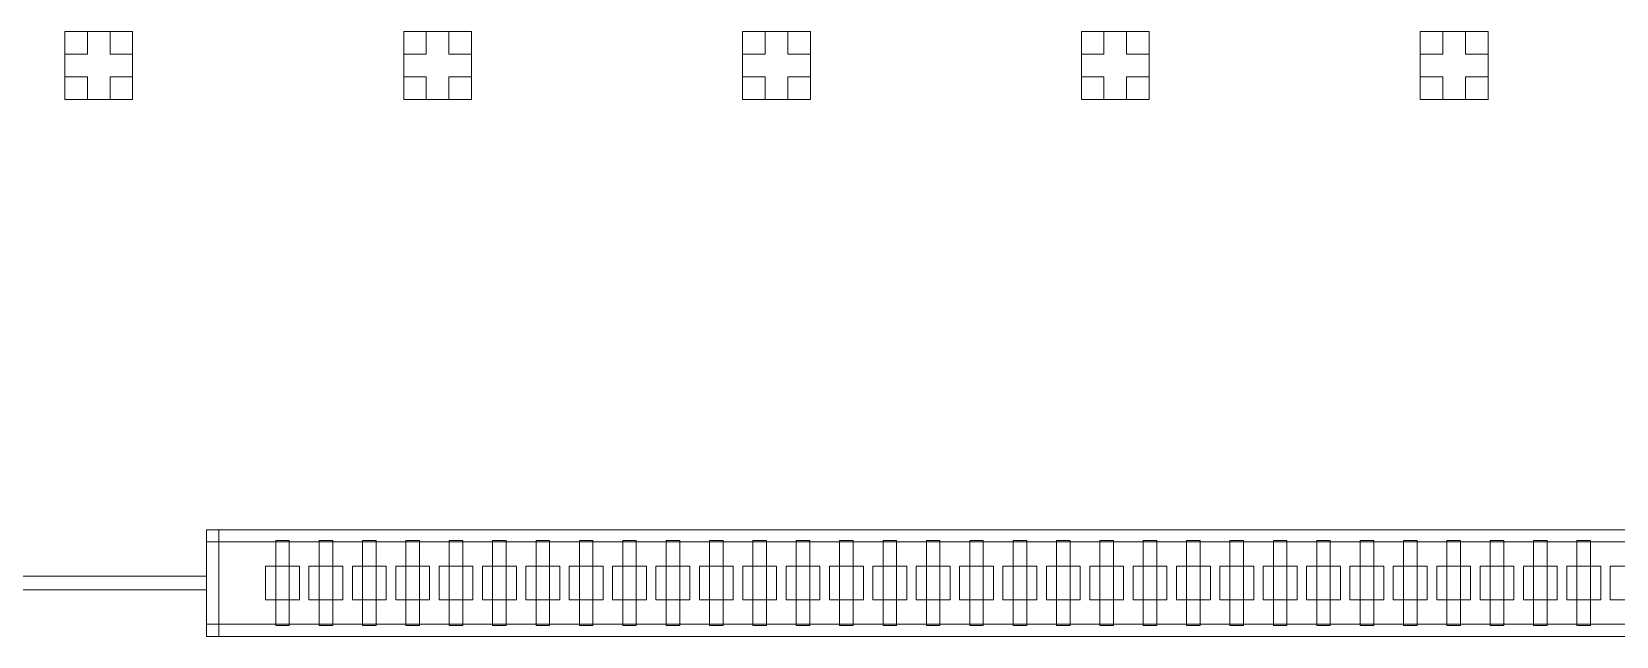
# Model space of a CAD drawing. Header units: millimetres. Extents: x 162451 to 197951, y 56048 to 71985.
# Drawn here: x 174706 to 186397, y 67519 to 71981 of the extents above; entities that cross this region are included whole.
import ezdxf

# ---------------------------------------------------------------- set-up
doc = ezdxf.new("R2010")
doc.units = ezdxf.units.MM
doc.layers.add('CONTROL', color=5, linetype='Continuous', lineweight=5)
doc.layers.add('FLOW', color=6, linetype='Continuous', lineweight=5)

msp = doc.modelspace()

# ---------------------------------------------------------------- linework, layer by layer
at = {"layer": 'CONTROL', "linetype": 'Continuous'}
for points in [[(175117, 71981), (175117, 71814), (174951, 71814), (174951, 71981), (175117, 71981)], [(175451, 71981), (175451, 71814), (175284, 71814), (175284, 71981), (175451, 71981)], [(177617, 71981), (177617, 71814), (177451, 71814), (177451, 71981), (177617, 71981)], [(177951, 71981), (177951, 71814), (177784, 71814), (177784, 71981), (177951, 71981)], [(180117, 71981), (180117, 71814), (179951, 71814), (179951, 71981), (180117, 71981)], [(180451, 71981), (180451, 71814), (180284, 71814), (180284, 71981), (180451, 71981)], [(182617, 71981), (182617, 71814), (182451, 71814), (182451, 71981), (182617, 71981)], [(182951, 71981), (182951, 71814), (182784, 71814), (182784, 71981), (182951, 71981)], [(185117, 71981), (185117, 71814), (184951, 71814), (184951, 71981), (185117, 71981)], [(185451, 71981), (185451, 71814), (185284, 71814), (185284, 71981), (185451, 71981)], [(175117, 71647), (175117, 71481), (174951, 71481), (174951, 71647), (175117, 71647)], [(175451, 71647), (175451, 71481), (175284, 71481), (175284, 71647), (175451, 71647)], [(177617, 71647), (177617, 71481), (177451, 71481), (177451, 71647), (177617, 71647)], [(177951, 71647), (177951, 71481), (177784, 71481), (177784, 71647), (177951, 71647)], [(180117, 71647), (180117, 71481), (179951, 71481), (179951, 71647), (180117, 71647)], [(180451, 71647), (180451, 71481), (180284, 71481), (180284, 71647), (180451, 71647)], [(182617, 71647), (182617, 71481), (182451, 71481), (182451, 71647), (182617, 71647)], [(182951, 71647), (182951, 71481), (182784, 71481), (182784, 71647), (182951, 71647)], [(185117, 71647), (185117, 71481), (184951, 71481), (184951, 71647), (185117, 71647)], [(185451, 71647), (185451, 71481), (185284, 71481), (185284, 71647), (185451, 71647)]]:
    msp.add_lwpolyline(points, close=True, dxfattribs=at)
at = {"layer": 'FLOW', "linetype": 'Continuous'}
for points in [[(175284, 71481), (175284, 71647), (175451, 71647), (175451, 71814), (175284, 71814), (175284, 71981), (175117, 71981), (175117, 71814), (174951, 71814), (174951, 71647), (175117, 71647), (175117, 71481), (175284, 71481)], [(177784, 71481), (177784, 71647), (177951, 71647), (177951, 71814), (177784, 71814), (177784, 71981), (177617, 71981), (177617, 71814), (177451, 71814), (177451, 71647), (177617, 71647), (177617, 71481), (177784, 71481)], [(180284, 71481), (180284, 71647), (180451, 71647), (180451, 71814), (180284, 71814), (180284, 71981), (180117, 71981), (180117, 71814), (179951, 71814), (179951, 71647), (180117, 71647), (180117, 71481), (180284, 71481)], [(182784, 71481), (182784, 71647), (182951, 71647), (182951, 71814), (182784, 71814), (182784, 71981), (182617, 71981), (182617, 71814), (182451, 71814), (182451, 71647), (182617, 71647), (182617, 71481), (182784, 71481)], [(185284, 71481), (185284, 71647), (185451, 71647), (185451, 71814), (185284, 71814), (185284, 71981), (185117, 71981), (185117, 71814), (184951, 71814), (184951, 71647), (185117, 71647), (185117, 71481), (185284, 71481)], [(175996, 68306), (192168, 68306), (192168, 68216), (175996, 68216), (175996, 68306)], [(175996, 68306), (176086, 68306), (176086, 67519), (175996, 67519), (175996, 68306)], [(176507, 68227), (176607, 68227), (176607, 67599), (176507, 67599), (176507, 68213)], [(176827, 68227), (176927, 68227), (176927, 67599), (176827, 67599), (176827, 68227)], [(177147, 68227), (177247, 68227), (177247, 67599), (177147, 67599), (177147, 68227)], [(177467, 68227), (177567, 68227), (177567, 67599), (177467, 67599), (177467, 68227)], [(177787, 68227), (177887, 68227), (177887, 67599), (177787, 67599), (177787, 68227)], [(178107, 68227), (178207, 68227), (178207, 67599), (178107, 67599), (178107, 68227)], [(178427, 68227), (178527, 68227), (178527, 67599), (178427, 67599), (178427, 68227)], [(178747, 68227), (178847, 68227), (178847, 67599), (178747, 67599), (178747, 68227)], [(179067, 68227), (179167, 68227), (179167, 67599), (179067, 67599), (179067, 68227)], [(179387, 68227), (179487, 68227), (179487, 67599), (179387, 67599), (179387, 68227)], [(179707, 68227), (179807, 68227), (179807, 67599), (179707, 67599), (179707, 68227)], [(180027, 68227), (180127, 68227), (180127, 67599), (180027, 67599), (180027, 68227)], [(180347, 68227), (180447, 68227), (180447, 67599), (180347, 67599), (180347, 68227)], [(180667, 68227), (180767, 68227), (180767, 67599), (180667, 67599), (180667, 68227)], [(180987, 68227), (181087, 68227), (181087, 67599), (180987, 67599), (180987, 68227)], [(181307, 68227), (181407, 68227), (181407, 67599), (181307, 67599), (181307, 68227)], [(181627, 68227), (181727, 68227), (181727, 67599), (181627, 67599), (181627, 68227)], [(181947, 68227), (182047, 68227), (182047, 67599), (181947, 67599), (181947, 68227)], [(182267, 68227), (182367, 68227), (182367, 67599), (182267, 67599), (182267, 68227)], [(182587, 68227), (182687, 68227), (182687, 67599), (182587, 67599), (182587, 68227)], [(182907, 68227), (183007, 68227), (183007, 67599), (182907, 67599), (182907, 68227)], [(183227, 68227), (183327, 68227), (183327, 67599), (183227, 67599), (183227, 68227)], [(183547, 68227), (183647, 68227), (183647, 67599), (183547, 67599), (183547, 68227)], [(183867, 68227), (183967, 68227), (183967, 67599), (183867, 67599), (183867, 68227)], [(184187, 68227), (184287, 68227), (184287, 67599), (184187, 67599), (184187, 68227)], [(184507, 68227), (184607, 68227), (184607, 67599), (184507, 67599), (184507, 68227)], [(184827, 68227), (184927, 68227), (184927, 67599), (184827, 67599), (184827, 68227)], [(185147, 68227), (185247, 68227), (185247, 67599), (185147, 67599), (185147, 68227)], [(185467, 68227), (185567, 68227), (185567, 67599), (185467, 67599), (185467, 68227)], [(185787, 68227), (185887, 68227), (185887, 67599), (185787, 67599), (185787, 68227)], [(186107, 68227), (186207, 68227), (186207, 67599), (186107, 67599), (186107, 68227)], [(170561, 67963), (175996, 67963), (175996, 67863), (170474, 67863), (170474, 67963)], [(176432, 68038), (176682, 68038), (176682, 67788), (176432, 67788), (176432, 68038)], [(176752, 68038), (177002, 68038), (177002, 67788), (176752, 67788), (176752, 68038)], [(177072, 68038), (177322, 68038), (177322, 67788), (177072, 67788), (177072, 68038)], [(177392, 68038), (177642, 68038), (177642, 67788), (177392, 67788), (177392, 68038)], [(177712, 68038), (177962, 68038), (177962, 67788), (177712, 67788), (177712, 68038)], [(178032, 68038), (178282, 68038), (178282, 67788), (178032, 67788), (178032, 68038)], [(178352, 68038), (178602, 68038), (178602, 67788), (178352, 67788), (178352, 68038)], [(178672, 68038), (178922, 68038), (178922, 67788), (178672, 67788), (178672, 68038)], [(178992, 68038), (179242, 68038), (179242, 67788), (178992, 67788), (178992, 68038)], [(179312, 68038), (179562, 68038), (179562, 67788), (179312, 67788), (179312, 68038)], [(179632, 68038), (179882, 68038), (179882, 67788), (179632, 67788), (179632, 68038)], [(179952, 68038), (180202, 68038), (180202, 67788), (179952, 67788), (179952, 68038)], [(180272, 68038), (180522, 68038), (180522, 67788), (180272, 67788), (180272, 68038)], [(180592, 68038), (180842, 68038), (180842, 67788), (180592, 67788), (180592, 68038)], [(180912, 68038), (181162, 68038), (181162, 67788), (180912, 67788), (180912, 68038)], [(181232, 68038), (181482, 68038), (181482, 67788), (181232, 67788), (181232, 68038)], [(181552, 68038), (181802, 68038), (181802, 67788), (181552, 67788), (181552, 68038)], [(181872, 68038), (182122, 68038), (182122, 67788), (181872, 67788), (181872, 68038)], [(182192, 68038), (182442, 68038), (182442, 67788), (182192, 67788), (182192, 68038)], [(182512, 68038), (182762, 68038), (182762, 67788), (182512, 67788), (182512, 68038)], [(182832, 68038), (183082, 68038), (183082, 67788), (182832, 67788), (182832, 68038)], [(183152, 68038), (183402, 68038), (183402, 67788), (183152, 67788), (183152, 68038)], [(183472, 68038), (183722, 68038), (183722, 67788), (183472, 67788), (183472, 68038)], [(183792, 68038), (184042, 68038), (184042, 67788), (183792, 67788), (183792, 68038)], [(184112, 68038), (184362, 68038), (184362, 67788), (184112, 67788), (184112, 68038)], [(184432, 68038), (184682, 68038), (184682, 67788), (184432, 67788), (184432, 68038)], [(184752, 68038), (185002, 68038), (185002, 67788), (184752, 67788), (184752, 68038)], [(185072, 68038), (185322, 68038), (185322, 67788), (185072, 67788), (185072, 68038)], [(185392, 68038), (185642, 68038), (185642, 67788), (185392, 67788), (185392, 68038)], [(185712, 68038), (185962, 68038), (185962, 67788), (185712, 67788), (185712, 68038)], [(186032, 68038), (186282, 68038), (186282, 67788), (186032, 67788), (186032, 68038)], [(186352, 68038), (186602, 68038), (186602, 67788), (186352, 67788), (186352, 68038)], [(175996, 67609), (192168, 67609), (192168, 67519), (175996, 67519), (175996, 67609)]]:
    msp.add_lwpolyline(points, close=True, dxfattribs=at)

doc.saveas('drawing.dxf')
